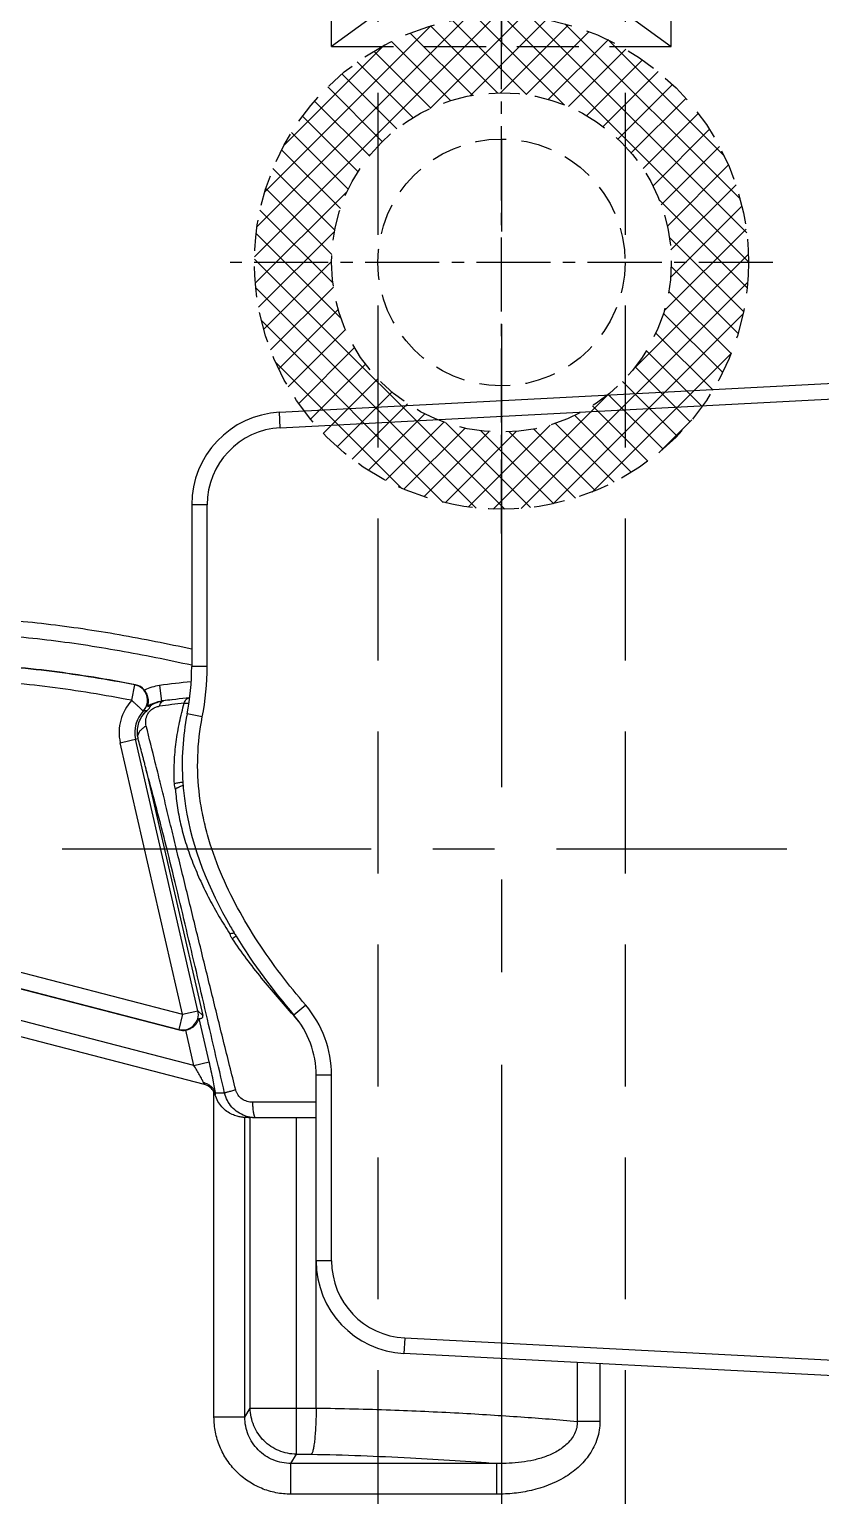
# Model space of a CAD drawing. Header units: millimetres. Extents: x 28656 to 29764, y -21384 to -20601.
# Drawn here: x 29570.83 to 29596.45, y -20758.23 to -20710.71 of the extents above; entities that cross this region are included whole.
import ezdxf

# ---------------------------------------------------------------- set-up
doc = ezdxf.new("R2010")
doc.units = ezdxf.units.MM
doc.header["$LTSCALE"] = 8
for name, pattern in [('CENTER', [2, 1.25, -0.25, 0.25, -0.25]), ('CENTER2', [1.125, 0.75, -0.125, 0.125, -0.125]), ('HIDDEN', [0.375, 0.25, -0.125]), ('HIDDEN2', [0.1875, 0.125, -0.0625])]:
    doc.linetypes.add(name, pattern=pattern)
for name, color, linetype in [('Cav-cor', 30, 'Continuous'), ('CL', 1, 'Continuous'), ('WT', 4, 'Continuous')]:
    doc.layers.add(name, color=color, linetype=linetype)

# ---------------------------------------------------------------- blocks, each defined once
blk = doc.blocks.new('20150513.114820')
at = {"layer": 'WT', "linetype": 'Continuous'}
h = blk.add_hatch(dxfattribs=at)
h.set_pattern_fill('ANSI37', color=125, scale=5, angle=270, style=0)
h.set_pattern_definition([(315, (23425.0146, -23957.4168), (0.441941738, 0.441941738), []), (45, (23425.0146, -23957.4168), (-0.441941738, 0.441941738), [])])
h.paths.add_polyline_path([(8, 0), (5.5, 0, 1), (-5.5, 0), (-8, 0, -1)])
h.paths.add_polyline_path([(-8, 0), (-5.5, 0, 0.414214), (0, -5.5, 0.414214), (5.5, 0), (8, 0, -0.414214), (0, -8, -0.414214)])
at = {"layer": 'WT', "color": 125, "linetype": 'CENTER2', "ltscale": 0.4}
for p, q in [((0, 8.788), (0, -8.788)), ((8.788, 0), (-8.788, 0))]:
    blk.add_line(p, q, dxfattribs=at)
at = {"layer": 'WT', "color": 125, "linetype": 'HIDDEN2'}
for radius in [8, 5.5, 4]:
    blk.add_circle((0, 0), radius, dxfattribs=at)
blk = doc.blocks.new('20150513.114825')
at = {"layer": 'WT', "color": 125, "linetype": 'HIDDEN'}
for p, q in [((-5.5, 8), (5.5, 8)), ((5.5, 8), (-5.5, 0)), ((-5.5, 8), (5.5, 0)), ((-5.5, 0), (-5.5, 8)), ((5.5, 0), (5.5, 8)), ((-5.5, 0), (5.5, 0))]:
    blk.add_line(p, q, dxfattribs=at)

msp = doc.modelspace()

# ---------------------------------------------------------------- linework, layer by layer
at = {"layer": 'Cav-cor', "color": 241}
for p, q in [((29578.93, -20723.123), (29620.117, -20720.964)), ((29578.956, -20723.622), (29620.117, -20721.465)), ((29578.956, -20723.622), (29578.93, -20723.123)), ((29576.087, -20726.119), (29576.087, -20731.363)), ((29576.587, -20726.119), (29576.087, -20726.119)), ((29576.587, -20731.363), (29576.587, -20726.119)), ((29576.587, -20731.363), (29576.087, -20731.363)), ((29574.148, -20732.456), (29574.243, -20731.955)), ((29575.045, -20731.976), (29575.114, -20732.481)), ((29576.429, -20732.995), (29575.938, -20732.899)), ((29573.774, -20733.831), (29574.354, -20733.697)), ((29575.794, -20742.628), (29573.774, -20733.831)), ((29576.291, -20742.514), (29574.271, -20733.717)), ((29574.617, -20734.717), (29576.443, -20742.671)), ((29564.237, -20739.629), (29575.794, -20742.628)), ((29564.107, -20740.132), (29575.679, -20743.135)), ((29564.109, -20740.122), (29575.666, -20743.122)), ((29576.157, -20744.285), (29563.857, -20741.093)), ((29563.729, -20741.587), (29576.488, -20744.898)), ((29579.779, -20742.336), (29579.399, -20742.66)), ((29575.794, -20742.628), (29575.666, -20743.122)), ((29575.794, -20742.628), (29576.291, -20742.514)), ((29576.443, -20742.671), (29576.291, -20742.514)), ((29576.654, -20744.171), (29576.33, -20742.762)), ((29579.55, -20742.852), (29579.389, -20742.669)), ((29575.679, -20743.135), (29575.666, -20743.122)), ((29576.157, -20744.285), (29575.895, -20743.144)), ((29576.157, -20744.285), (29576.654, -20744.171)), ((29580.117, -20755.39), (29580.117, -20744.608)), ((29580.617, -20744.608), (29580.117, -20744.608)), ((29580.617, -20750.624), (29580.617, -20744.608)), ((29576.809, -20755.684), (29576.809, -20745.151)), ((29577.151, -20745.185), (29576.854, -20745.185)), ((29580.117, -20745.48), (29578.057, -20745.48)), ((29577.808, -20755.684), (29577.808, -20745.974)), ((29577.944, -20745.974), (29577.808, -20745.974)), ((29577.952, -20745.97), (29577.938, -20745.969)), ((29577.95, -20745.974), (29577.944, -20745.974)), ((29577.983, -20755.393), (29577.983, -20745.97)), ((29577.985, -20745.97), (29577.983, -20745.97)), ((29578.056, -20745.976), (29578.055, -20745.976)), ((29578.084, -20745.977), (29580.117, -20745.977)), ((29579.481, -20756.887), (29579.481, -20745.977)), ((29580.617, -20750.624), (29580.117, -20750.624)), ((29582.986, -20753.121), (29582.96, -20753.62)), ((29620.117, -20755.067), (29582.986, -20753.121)), ((29620.117, -20755.568), (29582.96, -20753.62)), ((29588.572, -20753.914), (29588.572, -20755.822)), ((29589.304, -20753.953), (29589.304, -20755.822)), ((29577.808, -20755.684), (29576.809, -20755.684)), ((29577.808, -20755.684), (29577.983, -20755.393)), ((29577.983, -20755.393), (29580.117, -20755.393)), ((29580.117, -20755.393), (29580.117, -20755.39)), ((29589.304, -20755.822), (29588.572, -20755.822)), ((29579.301, -20757.186), (29579.481, -20756.887)), ((29579.481, -20756.887), (29579.962, -20756.887)), ((29579.301, -20758.182), (29579.301, -20757.186)), ((29585.963, -20757.186), (29579.301, -20757.186)), ((29585.963, -20758.182), (29585.963, -20757.186)), ((29585.963, -20758.182), (29579.301, -20758.182))]:
    msp.add_line(p, q, dxfattribs=at)
msp.add_lwpolyline([(29577.985, -20745.97), (29577.974, -20745.97), (29577.964, -20745.97), (29577.957, -20745.97), (29577.953, -20745.97), (29577.95, -20745.97), (29577.95, -20745.97)], dxfattribs=at)
for centre, radius, start, end in [((29579.087, -20726.119), 3, 93, 180), ((29579.087, -20726.119), 2.5, 93, 180), ((29568.087, -20731.363), 8, 348.9316, 0), ((29568.087, -20731.363), 8.5, 348.9316, 0), ((29575.27, -20735.168), 3.373, 107.3842, 107.7248), ((29574.146, -20732.456), 0.511, 316.8912, 79.0073), ((29574.167, -20732.451), 0.51, 39.4438, 79.2005), ((29575.252, -20733.496), 1.534, 97.7551, 116.7625), ((29578.813, -20759.813), 28.091, 95.5999, 97.7095), ((29575.247, -20733.493), 1.511, 136.6697, 192.9175), ((29578.772, -20759.471), 27.236, 95.7917, 97.7186), ((29578.559, -20757.807), 25.559, 97.0087, 97.6045), ((29576.01, -20732.528), 0.152, 90.5335, 94.3752), ((29576.01, -20732.53), 0.155, 85.2412, 90.5221), ((29575.247, -20733.493), 1.002, 136.6657, 192.9074), ((29574.793, -20734.988), 2.2, 94.028, 97.1582), ((29575.252, -20733.497), 1.025, 97.7523, 125.1352), ((29573.033, -20726.995), 5.893, 286.0457, 286.8876), ((29578.41, -20757.086), 24.669, 95.969, 97.8585), ((29578.435, -20756.87), 24.614, 97.6074, 97.7553), ((29575.314, -20733.5), 1.036, 97.8185, 101.0567), ((29575.313, -20733.493), 1.029, 97.5931, 97.8154), ((29575.189, -20732.569), 0.0974, 97.6056, 98.5244), ((29584.312, -20734.536), 8.532, 168.9339, 183.9271), ((29584.447, -20734.531), 8.667, 183.8989, 184.5191), ((29591.282, -20731.74), 16.097, 210.8381, 211.2996), ((29579.205, -20742.822), 3.195, 121.6793, 124.3304), ((29577.117, -20744.608), 3.5, 0, 40.4835), ((29575.793, -20742.627), 0.511, 255.6159, 12.7641), ((29577.117, -20744.608), 3, 0, 40.4835), ((29576.373, -20745.376), 0.537, 75.9676, 79.1774), ((29576.36, -20745.392), 0.511, 28.2627, 75.4901), ((29576.358, -20745.393), 0.512, 16.6012, 28.2391), ((29578.15, -20744.948), 1.028, 250.9369, 251.3336), ((29578.151, -20744.946), 1.031, 251.3368, 257.6324), ((29577.966, -20745.665), 0.306, 262.5588, 268.8894), ((29578.151, -20744.948), 1.028, 257.6339, 260.7559), ((29577.943, -20745.759), 0.215, 271.9107, 280.6853), ((29578.151, -20744.945), 1.032, 260.7578, 264.6654), ((29578.151, -20744.944), 1.033, 264.6646, 266.2588), ((29578.084, -20744.551), 1.425, 268.8649, 269.9956), ((29583.117, -20750.624), 3, 180, 267), ((29583.117, -20750.624), 2.5, 180, 267)]:
    msp.add_arc(centre, radius, start, end, dxfattribs=at)
msp.add_ellipse((29575.806, -20742.641), major_axis=(-0.356, 0.367), ratio=0.997743, start_param=2.117389, end_param=2.544608, dxfattribs=at)
for points, knots in [([(29566.604, -20729.784), (29567.002, -20729.768), (29567.799, -20729.752), (29568.995, -20729.777), (29570.188, -20729.851), (29571.378, -20729.97), (29572.563, -20730.128), (29574.136, -20730.384), (29575.308, -20730.619), (29576.087, -20730.788)], [0, 0, 0, 0, 0.124999, 0.250003, 0.375005, 0.500008, 0.62501, 0.750013, 1, 1, 1, 1]), ([(29566.631, -20730.293), (29567.028, -20730.277), (29567.823, -20730.262), (29569.015, -20730.289), (29570.206, -20730.364), (29571.392, -20730.485), (29572.574, -20730.645), (29574.142, -20730.904), (29575.311, -20731.14), (29576.087, -20731.31)], [0, 0, 0, 0, 0.124995, 0.250029, 0.375049, 0.500048, 0.625053, 0.750044, 1, 1, 1, 1]), ([(29574.262, -20731.949), (29573.366, -20731.778), (29571.564, -20731.48), (29569.744, -20731.318), (29568.832, -20731.283)], [0, 0, 0, 0, 0.500026, 1, 1, 1, 1]), ([(29574.243, -20731.955), (29573.352, -20731.785), (29571.56, -20731.49), (29569.75, -20731.329), (29568.843, -20731.293)], [0, 0, 0, 0, 0.500038, 1, 1, 1, 1]), ([(29574.148, -20732.456), (29573.269, -20732.288), (29571.943, -20732.07), (29570.164, -20731.877), (29569.27, -20731.82), (29568.823, -20731.802)], [0, 0, 0, 0, 0.499979, 0.749993, 1, 1, 1, 1]), ([(29574.148, -20732.456), (29574.17, -20732.48), (29574.217, -20732.523), (29574.285, -20732.585), (29574.348, -20732.643), (29574.395, -20732.689), (29574.429, -20732.721), (29574.451, -20732.742), (29574.47, -20732.759), (29574.486, -20732.774), (29574.499, -20732.787), (29574.507, -20732.795), (29574.512, -20732.8), (29574.515, -20732.803), (29574.517, -20732.805), (29574.518, -20732.805), (29574.519, -20732.805)], [0, 0, 0, 0, 0.190642, 0.374389, 0.544403, 0.694519, 0.760336, 0.819158, 0.870434, 0.913721, 0.948589, 0.974702, 0.984404, 0.991836, 0.996997, 1, 1, 1, 1]), ([(29574.662, -20732.659), (29574.662, -20732.659), (29574.661, -20732.659), (29574.661, -20732.658), (29574.661, -20732.656), (29574.661, -20732.655), (29574.661, -20732.652), (29574.662, -20732.648), (29574.663, -20732.642), (29574.665, -20732.633), (29574.669, -20732.619), (29574.674, -20732.598), (29574.679, -20732.57), (29574.684, -20732.539), (29574.687, -20732.504), (29574.687, -20732.467), (29574.685, -20732.428), (29574.678, -20732.371), (29574.659, -20732.297), (29574.62, -20732.208), (29574.582, -20732.152), (29574.561, -20732.126)], [0, 0, 0, 0, 0.001313, 0.002757, 0.005048, 0.008328, 0.012591, 0.017795, 0.030809, 0.046896, 0.065563, 0.10926, 0.160134, 0.216758, 0.277973, 0.34343, 0.413118, 0.487129, 0.647065, 0.820137, 1, 1, 1, 1]), ([(29575.845, -20732.551), (29575.852, -20732.526), (29575.866, -20732.492), (29575.889, -20732.452), (29575.913, -20732.42), (29575.946, -20732.39), (29575.979, -20732.378), (29575.994, -20732.377)], [0, 0, 0, 0, 0.312879, 0.452778, 0.580269, 0.804507, 1, 1, 1, 1]), ([(29574.336, -20733.606), (29574.326, -20733.535), (29574.323, -20733.387), (29574.372, -20733.167), (29574.477, -20732.962), (29574.58, -20732.845), (29574.638, -20732.794)], [0, 0, 0, 0, 0.240243, 0.487944, 0.741449, 1, 1, 1, 1]), ([(29574.614, -20733.291), (29574.599, -20733.232), (29574.588, -20733.101), (29574.636, -20732.937), (29574.72, -20732.815), (29574.795, -20732.746), (29574.866, -20732.703), (29574.939, -20732.669), (29574.998, -20732.654), (29575.037, -20732.648)], [0, 0, 0, 0, 0.21038, 0.444823, 0.577296, 0.719259, 0.791902, 0.86371, 1, 1, 1, 1]), ([(29574.745, -20732.634), (29574.746, -20732.634), (29574.746, -20732.634), (29574.747, -20732.635), (29574.747, -20732.637), (29574.746, -20732.64), (29574.745, -20732.646), (29574.743, -20732.652), (29574.74, -20732.66), (29574.735, -20732.67), (29574.727, -20732.686), (29574.714, -20732.708), (29574.694, -20732.736), (29574.668, -20732.766), (29574.649, -20732.784), (29574.638, -20732.794)], [0, 0, 0, 0, 0.006523, 0.010709, 0.016623, 0.034575, 0.061245, 0.096828, 0.141365, 0.194905, 0.257467, 0.4075, 0.586027, 0.786506, 1, 1, 1, 1]), ([(29574.745, -20732.634), (29574.801, -20732.597), (29574.92, -20732.534), (29575.049, -20732.496), (29575.115, -20732.483)], [0, 0, 0, 0, 0.501896, 1, 1, 1, 1]), ([(29575.037, -20732.648), (29575.046, -20732.617), (29575.066, -20732.563), (29575.1, -20732.515), (29575.12, -20732.499)], [0, 0, 0, 0, 0.557802, 1, 1, 1, 1]), ([(29575.12, -20732.499), (29575.128, -20732.492), (29575.145, -20732.481), (29575.165, -20732.474), (29575.175, -20732.473)], [0, 0, 0, 0, 0.517123, 1, 1, 1, 1]), ([(29575.526, -20735.159), (29575.515, -20734.929), (29575.515, -20734.474), (29575.576, -20733.807), (29575.687, -20733.167), (29575.789, -20732.753), (29575.845, -20732.55)], [0, 0, 0, 0, 0.261781, 0.515563, 0.761493, 1, 1, 1, 1]), ([(29575.845, -20732.551), (29575.87, -20732.547), (29575.921, -20732.544), (29575.973, -20732.546), (29575.999, -20732.549)], [0, 0, 0, 0, 0.489778, 1, 1, 1, 1]), ([(29574.614, -20733.291), (29574.578, -20733.309), (29574.511, -20733.349), (29574.427, -20733.425), (29574.366, -20733.511), (29574.342, -20733.575), (29574.336, -20733.606)], [0, 0, 0, 0, 0.27523, 0.53592, 0.777614, 1, 1, 1, 1]), ([(29577.513, -20745.085), (29577.447, -20744.822), (29577.315, -20744.295), (29577.054, -20743.242), (29576.794, -20742.189), (29576.536, -20741.136), (29576.343, -20740.349), (29576.15, -20739.564), (29575.96, -20738.783), (29575.771, -20738.01), (29575.586, -20737.251), (29575.408, -20736.511), (29575.236, -20735.8), (29575.071, -20735.122), (29574.865, -20734.289), (29574.713, -20733.683), (29574.614, -20733.291)], [0, 0, 0, 0, 0.06705, 0.134093, 0.268097, 0.335009, 0.401801, 0.46839, 0.534636, 0.60026, 0.66483, 0.727728, 0.78819, 0.845684, 0.900035, 1, 1, 1, 1]), ([(29579.779, -20742.336), (29579.501, -20742.01), (29578.963, -20741.343), (29578.22, -20740.294), (29577.558, -20739.191), (29576.999, -20738.033), (29576.642, -20737.02), (29576.441, -20736.188), (29576.3, -20735.342), (29576.25, -20734.269), (29576.347, -20733.414), (29576.429, -20732.995)], [0, 0, 0, 0, 0.12504, 0.250073, 0.375097, 0.500106, 0.625092, 0.687612, 0.75013, 0.875067, 1, 1, 1, 1]), ([(29574.354, -20733.697), (29574.352, -20733.69), (29574.345, -20733.66), (29574.339, -20733.63), (29574.336, -20733.606)], [0, 0, 0, 0, 0.230566, 1, 1, 1, 1]), ([(29574.617, -20734.717), (29574.614, -20734.704), (29574.608, -20734.679), (29574.596, -20734.632), (29574.576, -20734.553), (29574.548, -20734.442), (29574.515, -20734.313), (29574.471, -20734.145), (29574.418, -20733.94), (29574.375, -20733.778), (29574.354, -20733.697)], [0, 0, 0, 0, 0.037317, 0.072278, 0.1397, 0.269958, 0.396742, 0.521066, 0.763841, 1, 1, 1, 1]), ([(29577.151, -20745.185), (29576.94, -20744.271), (29576.518, -20742.446), (29575.986, -20740.172), (29575.557, -20738.376), (29575.239, -20737.08), (29574.928, -20735.864), (29574.719, -20735.086), (29574.617, -20734.717)], [0, 0, 0, 0, 0.261293, 0.521712, 0.650426, 0.775675, 0.893261, 1, 1, 1, 1]), ([(29575.8, -20735.121), (29575.753, -20735.121), (29575.66, -20735.127), (29575.569, -20735.146), (29575.526, -20735.159)], [0, 0, 0, 0, 0.509043, 1, 1, 1, 1]), ([(29575.56, -20735.344), (29575.55, -20735.315), (29575.534, -20735.253), (29575.527, -20735.19), (29575.526, -20735.159)], [0, 0, 0, 0, 0.494533, 1, 1, 1, 1]), ([(29575.807, -20735.214), (29575.785, -20735.222), (29575.753, -20735.235), (29575.711, -20735.254), (29575.679, -20735.268), (29575.653, -20735.282), (29575.631, -20735.292), (29575.615, -20735.299), (29575.6, -20735.307), (29575.58, -20735.32), (29575.567, -20735.332), (29575.559, -20735.34)], [0, 0, 0, 0, 0.245781, 0.370915, 0.496838, 0.623051, 0.685989, 0.748712, 0.81123, 0.873906, 1, 1, 1, 1]), ([(29575.807, -20735.214), (29575.824, -20735.439), (29576.014, -20737.036), (29576.665, -20738.638), (29577.421, -20739.926), (29577.46, -20739.991)], [0, 0, 0, 0, 0.133853, 0.955564, 1, 1, 1, 1]), ([(29575.56, -20735.344), (29575.574, -20735.543), (29575.619, -20735.944), (29575.738, -20736.543), (29575.908, -20737.142), (29576.122, -20737.737), (29576.373, -20738.324), (29576.659, -20738.903), (29576.975, -20739.471), (29577.204, -20739.841), (29577.323, -20740.024)], [0, 0, 0, 0, 0.118233, 0.239174, 0.362409, 0.487496, 0.614027, 0.741742, 0.870445, 1, 1, 1, 1]), ([(29577.323, -20740.023), (29577.346, -20740.018), (29577.39, -20740.003), (29577.437, -20739.996), (29577.46, -20739.991)], [0, 0, 0, 0, 0.495287, 1, 1, 1, 1]), ([(29577.403, -20740.183), (29577.387, -20740.158), (29577.356, -20740.107), (29577.333, -20740.052), (29577.323, -20740.024)], [0, 0, 0, 0, 0.49905, 1, 1, 1, 1]), ([(29579.389, -20742.669), (29579.214, -20742.469), (29578.862, -20742.068), (29578.348, -20741.458), (29577.858, -20740.833), (29577.55, -20740.402), (29577.403, -20740.183)], [0, 0, 0, 0, 0.251029, 0.501695, 0.751521, 1, 1, 1, 1]), ([(29575.895, -20743.144), (29575.929, -20743.138), (29575.995, -20743.12), (29576.084, -20743.076), (29576.148, -20743.03), (29576.191, -20742.989), (29576.22, -20742.958), (29576.244, -20742.927), (29576.265, -20742.895), (29576.283, -20742.865), (29576.298, -20742.836), (29576.308, -20742.812), (29576.315, -20742.795), (29576.319, -20742.785), (29576.323, -20742.776), (29576.325, -20742.769), (29576.328, -20742.764), (29576.329, -20742.762), (29576.33, -20742.762), (29576.33, -20742.762)], [0, 0, 0, 0, 0.170511, 0.334586, 0.487627, 0.559611, 0.628464, 0.69408, 0.756304, 0.814858, 0.869085, 0.917961, 0.939634, 0.958825, 0.975038, 0.987686, 0.996099, 0.998572, 1, 1, 1, 1]), ([(29576.33, -20742.762), (29576.341, -20742.763), (29576.364, -20742.764), (29576.392, -20742.762), (29576.413, -20742.755), (29576.429, -20742.746), (29576.44, -20742.731), (29576.449, -20742.706), (29576.446, -20742.685), (29576.443, -20742.671)], [0, 0, 0, 0, 0.188565, 0.371223, 0.462413, 0.558072, 0.67377, 0.759946, 1, 1, 1, 1]), ([(29576.474, -20744.848), (29576.467, -20744.832), (29576.45, -20744.795), (29576.406, -20744.711), (29576.34, -20744.592), (29576.252, -20744.442), (29576.189, -20744.338), (29576.157, -20744.285)], [0, 0, 0, 0, 0.084158, 0.189197, 0.437825, 0.713728, 1, 1, 1, 1]), ([(29576.854, -20745.185), (29576.851, -20745.158), (29576.842, -20745.099), (29576.819, -20744.958), (29576.779, -20744.747), (29576.721, -20744.469), (29576.677, -20744.273), (29576.654, -20744.171)], [0, 0, 0, 0, 0.07716, 0.174368, 0.415547, 0.698205, 1, 1, 1, 1]), ([(29576.488, -20744.898), (29576.488, -20744.898), (29576.49, -20744.898), (29576.492, -20744.895), (29576.491, -20744.891), (29576.49, -20744.886), (29576.487, -20744.879), (29576.484, -20744.87), (29576.479, -20744.86), (29576.476, -20744.852), (29576.474, -20744.848)], [0, 0, 0, 0, 0.044416, 0.085532, 0.153597, 0.256632, 0.39541, 0.567625, 0.77023, 1, 1, 1, 1]), ([(29576.504, -20744.855), (29576.546, -20744.865), (29576.627, -20744.896), (29576.732, -20744.971), (29576.811, -20745.069), (29576.844, -20745.145), (29576.854, -20745.185)], [0, 0, 0, 0, 0.259617, 0.51256, 0.758917, 1, 1, 1, 1]), ([(29576.849, -20745.247), (29576.851, -20745.246), (29576.853, -20745.242), (29576.854, -20745.237), (29576.855, -20745.23), (29576.855, -20745.221), (29576.855, -20745.206), (29576.854, -20745.193), (29576.854, -20745.185)], [0, 0, 0, 0, 0.094972, 0.175625, 0.283105, 0.418774, 0.58329, 1, 1, 1, 1]), ([(29577.808, -20745.974), (29577.804, -20745.974), (29577.792, -20745.974), (29577.767, -20745.972), (29577.731, -20745.969), (29577.683, -20745.962), (29577.624, -20745.952), (29577.527, -20745.928), (29577.388, -20745.878), (29577.218, -20745.78), (29577.058, -20745.637), (29576.929, -20745.456), (29576.87, -20745.318), (29576.849, -20745.247)], [0, 0, 0, 0, 0.009458, 0.028604, 0.057237, 0.095067, 0.141726, 0.196742, 0.329031, 0.484311, 0.652578, 0.825741, 1, 1, 1, 1]), ([(29577.513, -20745.085), (29577.489, -20745.091), (29577.442, -20745.102), (29577.375, -20745.119), (29577.314, -20745.135), (29577.262, -20745.149), (29577.224, -20745.16), (29577.198, -20745.167), (29577.183, -20745.172), (29577.171, -20745.176), (29577.162, -20745.179), (29577.155, -20745.182), (29577.152, -20745.184), (29577.151, -20745.185)], [0, 0, 0, 0, 0.199039, 0.385544, 0.553975, 0.699733, 0.819676, 0.869031, 0.910883, 0.945049, 0.971362, 0.989686, 1, 1, 1, 1]), ([(29577.815, -20745.92), (29577.733, -20745.892), (29577.577, -20745.815), (29577.38, -20745.646), (29577.231, -20745.432), (29577.171, -20745.268), (29577.151, -20745.185)], [0, 0, 0, 0, 0.249807, 0.499718, 0.749798, 1, 1, 1, 1]), ([(29578.057, -20745.48), (29577.997, -20745.48), (29577.877, -20745.463), (29577.713, -20745.384), (29577.603, -20745.277), (29577.541, -20745.172), (29577.521, -20745.115), (29577.513, -20745.085)], [0, 0, 0, 0, 0.248625, 0.497326, 0.74722, 0.873387, 1, 1, 1, 1]), ([(29578.057, -20745.48), (29578.057, -20745.53), (29578.06, -20745.626), (29578.072, -20745.757), (29578.088, -20745.852), (29578.104, -20745.912), (29578.114, -20745.936), (29578.119, -20745.946)], [0, 0, 0, 0, 0.316676, 0.604211, 0.837673, 0.928488, 1, 1, 1, 1]), ([(29577.938, -20745.969), (29577.935, -20745.968), (29577.934, -20745.968), (29577.926, -20745.968), (29577.926, -20745.968)], [0, 0, 0, 0, 0.809076, 1, 1, 1, 1]), ([(29577.926, -20745.968), (29577.928, -20745.969), (29577.933, -20745.971), (29577.939, -20745.973), (29577.944, -20745.974)], [0, 0, 0, 0, 0.255705, 1, 1, 1, 1]), ([(29578.055, -20745.976), (29578.046, -20745.976), (29578.031, -20745.975), (29578.011, -20745.973), (29577.996, -20745.971), (29577.988, -20745.97), (29577.985, -20745.97)], [0, 0, 0, 0, 0.362263, 0.65141, 0.864681, 1, 1, 1, 1]), ([(29578.119, -20745.946), (29578.121, -20745.951), (29578.126, -20745.959), (29578.134, -20745.969), (29578.142, -20745.975), (29578.148, -20745.977), (29578.151, -20745.977)], [0, 0, 0, 0, 0.332967, 0.602626, 0.818364, 1, 1, 1, 1]), ([(29579.301, -20758.182), (29579.138, -20758.182), (29578.811, -20758.15), (29578.34, -20758.007), (29577.906, -20757.775), (29577.526, -20757.462), (29577.215, -20757.08), (29576.983, -20756.646), (29576.841, -20756.174), (29576.809, -20755.847), (29576.809, -20755.684)], [0, 0, 0, 0, 0.124999, 0.249999, 0.374997, 0.499996, 0.624996, 0.749996, 0.874998, 1, 1, 1, 1]), ([(29579.301, -20757.186), (29579.204, -20757.186), (29579.007, -20757.168), (29578.724, -20757.082), (29578.463, -20756.942), (29578.235, -20756.754), (29578.048, -20756.524), (29577.91, -20756.262), (29577.826, -20755.978), (29577.808, -20755.782), (29577.808, -20755.684)], [0, 0, 0, 0, 0.125009, 0.250052, 0.375109, 0.500161, 0.625189, 0.750176, 0.875114, 1, 1, 1, 1]), ([(29579.481, -20756.887), (29579.383, -20756.886), (29579.187, -20756.866), (29578.905, -20756.78), (29578.645, -20756.641), (29578.417, -20756.454), (29578.23, -20756.226), (29578.09, -20755.967), (29578.003, -20755.685), (29577.983, -20755.49), (29577.983, -20755.393)], [0, 0, 0, 0, 0.125024, 0.250125, 0.375264, 0.500389, 0.625456, 0.750426, 0.875275, 1, 1, 1, 1]), ([(29580.117, -20755.393), (29580.116, -20755.485), (29580.113, -20755.667), (29580.103, -20755.931), (29580.089, -20756.177), (29580.071, -20756.396), (29580.052, -20756.558), (29580.034, -20756.668), (29580.021, -20756.735), (29580.008, -20756.79), (29579.994, -20756.834), (29579.98, -20756.866), (29579.968, -20756.882), (29579.962, -20756.887)], [0, 0, 0, 0, 0.183421, 0.36053, 0.525273, 0.672091, 0.796139, 0.848362, 0.893513, 0.931297, 0.961543, 0.984279, 1, 1, 1, 1]), ([(29580.117, -20755.39), (29580.527, -20755.396), (29581.33, -20755.412), (29582.869, -20755.46), (29584.343, -20755.526), (29585.75, -20755.609), (29587.03, -20755.694), (29587.965, -20755.768), (29588.572, -20755.822)], [0, 0, 0, 0, 0.145049, 0.284547, 0.545646, 0.667652, 0.784022, 1, 1, 1, 1]), ([(29588.572, -20755.822), (29588.574, -20755.89), (29588.561, -20756.029), (29588.492, -20756.225), (29588.384, -20756.401), (29588.202, -20756.605), (29587.923, -20756.803), (29587.553, -20756.97), (29587.164, -20757.083), (29586.767, -20757.152), (29586.365, -20757.186), (29586.097, -20757.189), (29585.963, -20757.186)], [0, 0, 0, 0, 0.063617, 0.127154, 0.190486, 0.253566, 0.378818, 0.503536, 0.627899, 0.75204, 0.876052, 1, 1, 1, 1]), ([(29589.304, -20755.822), (29589.304, -20755.916), (29589.29, -20756.105), (29589.224, -20756.382), (29589.118, -20756.646), (29588.975, -20756.891), (29588.801, -20757.116), (29588.534, -20757.385), (29587.996, -20757.773), (29587.275, -20758.04), (29586.53, -20758.163), (29586.152, -20758.182), (29585.963, -20758.182)], [0, 0, 0, 0, 0.062541, 0.125084, 0.187633, 0.250188, 0.312751, 0.375321, 0.500316, 0.749745, 0.874864, 1, 1, 1, 1]), ([(29579.962, -20756.887), (29581.031, -20756.907), (29582.582, -20756.967), (29584.582, -20757.085), (29585.514, -20757.151), (29585.963, -20757.186)], [0, 0, 0, 0, 0.533767, 0.774923, 1, 1, 1, 1])]:
    msp.add_open_spline(points, degree=3, knots=knots, dxfattribs=at)
msp.add_open_spline([(29577.527, -20740.102), (29578.082, -20741.014), (29578.727, -20741.873), (29579.399, -20742.66)], degree=3, dxfattribs=at)
at = {"layer": 'CL', "color": 6, "linetype": 'CENTER'}
msp.add_line((29523.896, -20737.266), (29595.357, -20737.266), dxfattribs=at)
at = {"layer": 'WT', "color": 125, "linetype": 'CENTER', "ltscale": 1.5}
msp.add_line((29586.117, -20648.266), (29586.117, -20823.266), dxfattribs=at)
at = {"layer": 'WT', "color": 125, "linetype": 'HIDDEN', "ltscale": 2.3}
for p, q in [((29582.117, -20678.266), (29582.117, -20823.266)), ((29590.117, -20678.266), (29590.117, -20823.266))]:
    msp.add_line(p, q, dxfattribs=at)

# ---------------------------------------------------------------- block references
msp.add_blockref('20150513.114825', (29586.117, -20711.266), dxfattribs=at)
at = {"layer": 'WT', "rotation": -90}
msp.add_blockref('20150513.114820', (29586.117, -20718.266), dxfattribs=at)

doc.saveas('drawing.dxf')
